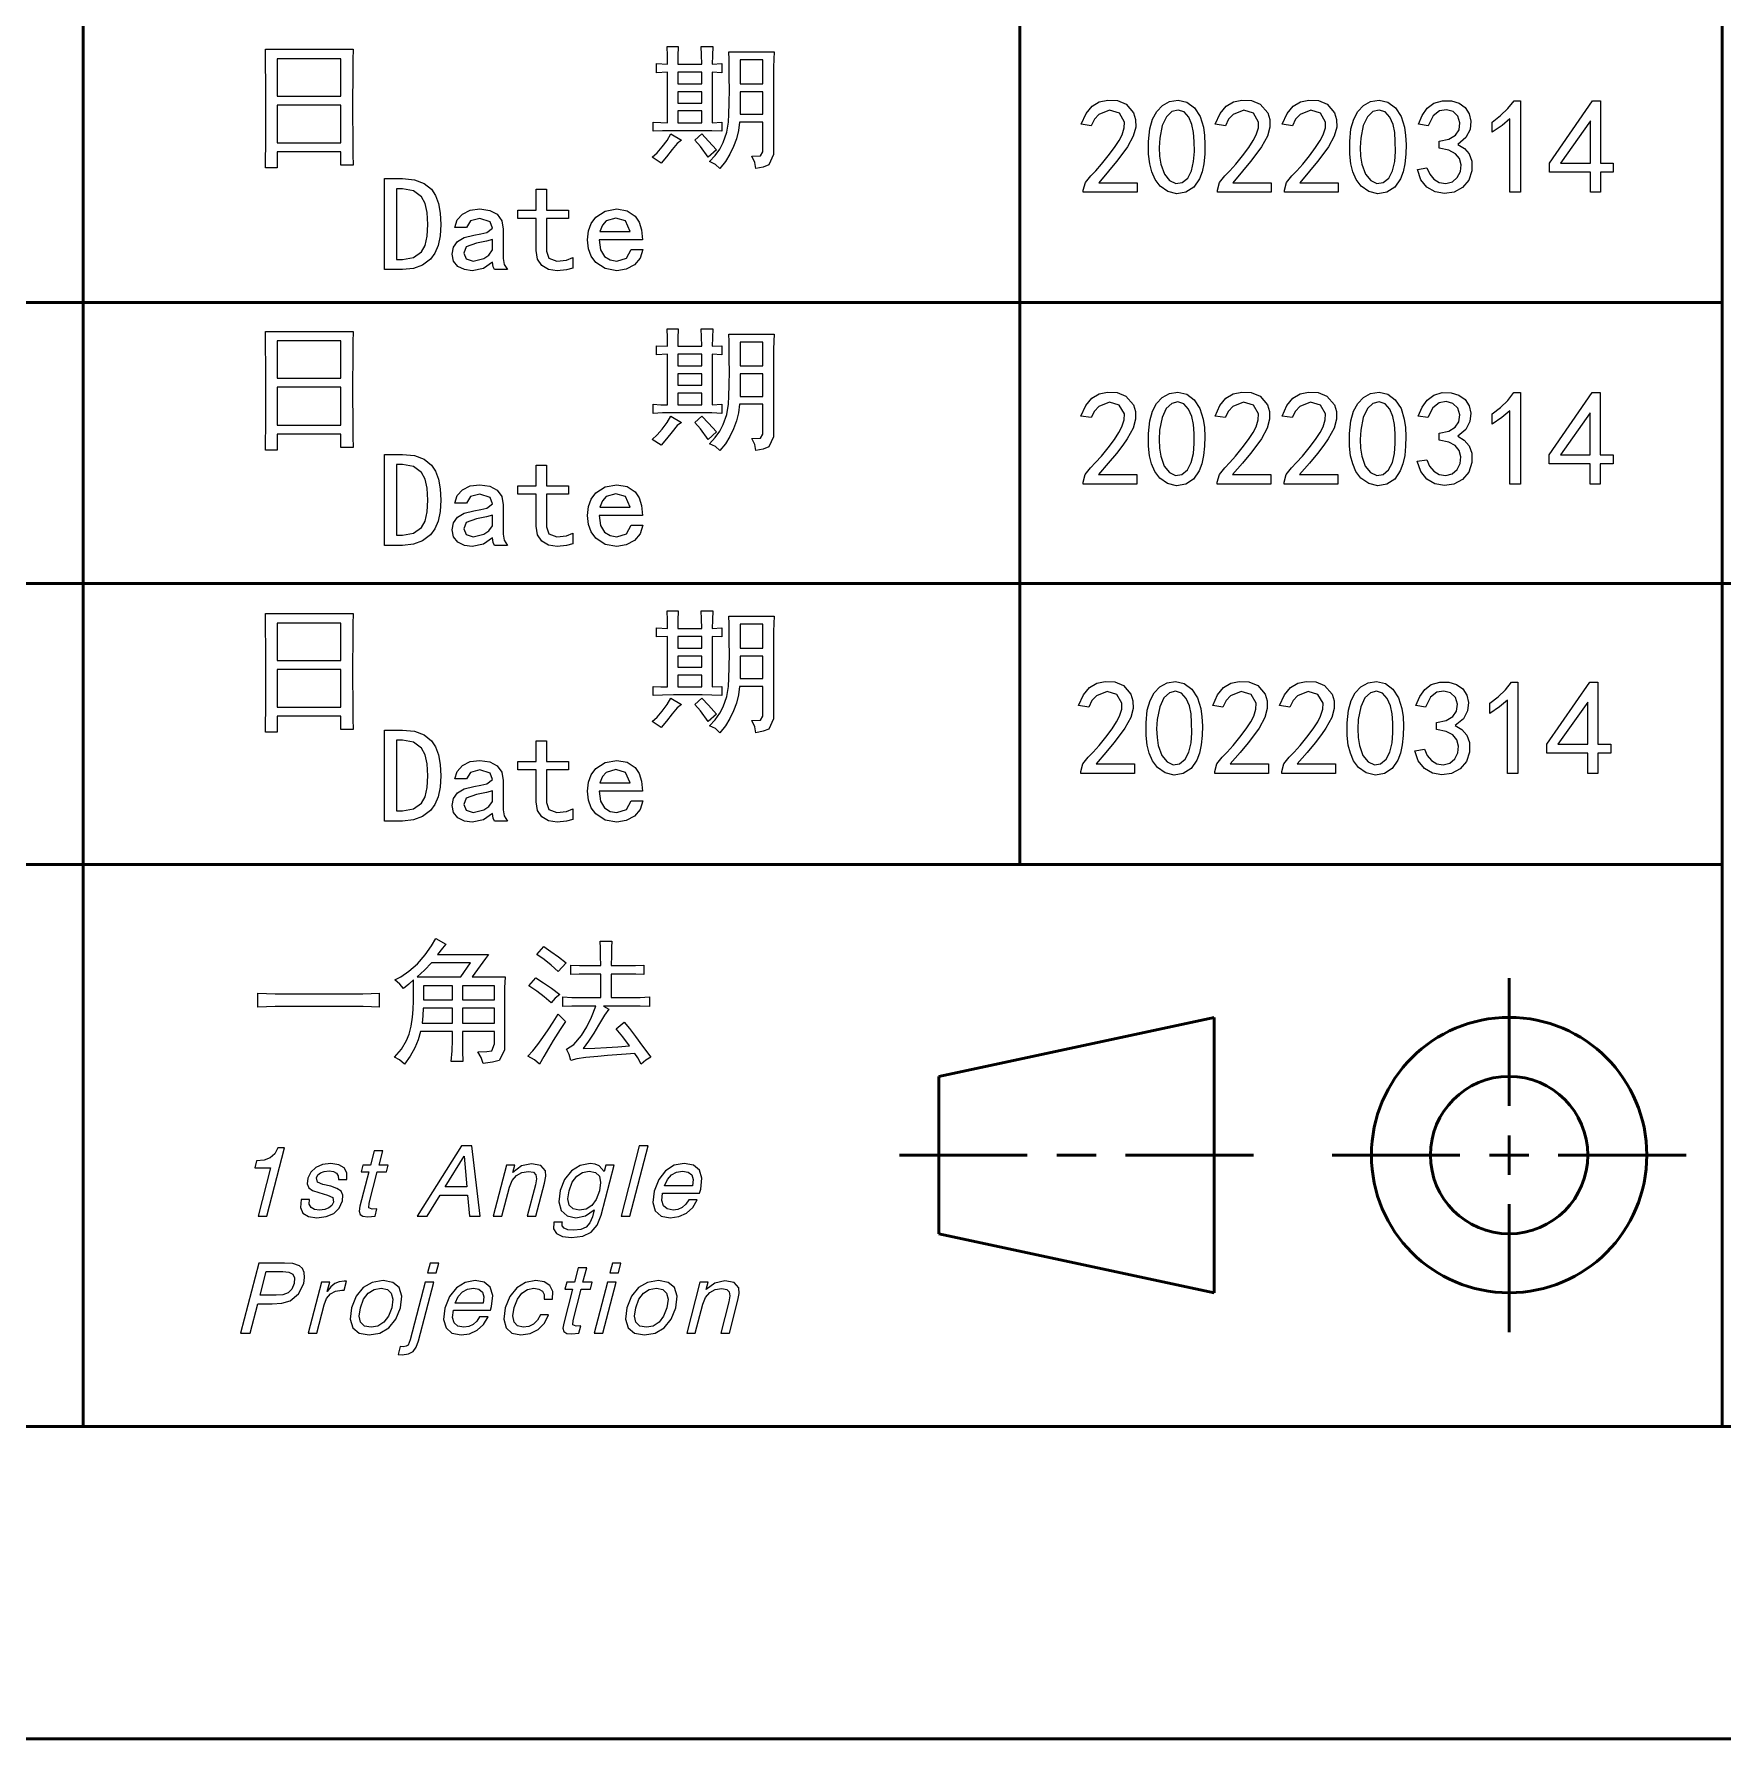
# Model space of a CAD drawing. Extents: x 0 to 1189, y 0 to 841.
# Drawn here: x 956.9 to 1011, y 0 to 54.6 of the extents above; entities that cross this region are included whole.
import ezdxf

# ---------------------------------------------------------------- set-up
doc = ezdxf.new("R2010")
doc.units = 0

msp = doc.modelspace()

# ---------------------------------------------------------------- linework, layer by layer
at = {"color": 7, "lineweight": 50}
for p, q in [((958.502, 10), (958.502, 73)), ((988.502, 73), (988.502, 28)), ((1011.002, 10), (1011.002, 73)), ((1011.002, 46), (909, 46)), ((1101, 37), (909, 37)), ((1011.002, 28), (909, 28)), ((1004.174, 20.273), (1004.174, 24.368)), ((985.904, 21.218), (994.724, 23.108)), ((994.724, 14.288), (994.724, 23.108)), ((985.904, 16.178), (985.904, 21.218)), ((1004.174, 18.068), (1004.174, 19.328)), ((984.644, 18.698), (988.739, 18.698)), ((989.684, 18.698), (990.944, 18.698)), ((991.889, 18.698), (995.984, 18.698)), ((998.504, 18.698), (1002.599, 18.698)), ((1003.544, 18.698), (1004.804, 18.698)), ((1005.749, 18.698), (1009.844, 18.698)), ((1004.174, 13.028), (1004.174, 17.123)), ((985.904, 16.178), (994.724, 14.288)), ((1179, 10), (30, 10)), ((909, 10), (1179, 10)), ((1189, 0), (0, 0))]:
    msp.add_line(p, q, dxfattribs=at)
at = {"color": 7, "lineweight": 25}
for points in [[(967.146, 54.114), (967.14, 53.772), (967.135, 53.416), (967.132, 53.044), (967.13, 52.657), (967.129, 52.256), (967.13, 51.854), (967.132, 51.468), (967.135, 51.096), (967.14, 50.74), (967.146, 50.398), (966.754, 50.398), (966.754, 50.824), (964.709, 50.824), (964.709, 50.313), (964.334, 50.313), (964.34, 50.637), (964.345, 50.984), (964.348, 51.352), (964.35, 51.742), (964.351, 52.154), (964.35, 52.502), (964.349, 52.841), (964.347, 53.172), (964.343, 53.495), (964.339, 53.808), (964.334, 54.114)], [(977.219, 53.637), (977.215, 53.905), (977.202, 54.199), (977.56, 54.199), (977.548, 53.888), (977.543, 53.637), (978.31, 53.637), (978.306, 53.939), (978.293, 54.199), (978.668, 54.199), (978.656, 53.914), (978.651, 53.637), (978.958, 53.654), (978.958, 53.364), (978.651, 53.381), (978.651, 51.762), (978.958, 51.779), (978.958, 51.489), (978.638, 51.502), (978.327, 51.506), (977.407, 51.506), (977.058, 51.502), (976.759, 51.489), (976.759, 51.779), (977.002, 51.766), (977.219, 51.762), (977.219, 53.381), (976.862, 53.364), (976.862, 53.654)], [(966.754, 52.614), (966.754, 53.807), (964.709, 53.807), (964.709, 52.614)], [(979.913, 50.688), (980.198, 50.696), (980.271, 50.824), (980.271, 51.779), (979.521, 51.779), (979.485, 51.51), (979.422, 51.248), (979.333, 50.995), (979.216, 50.75), (979.068, 50.517), (978.89, 50.296), (978.749, 50.428), (978.566, 50.517), (978.743, 50.714), (978.888, 50.919), (979.001, 51.131), (979.116, 51.455), (979.171, 51.779), (979.185, 52.04), (979.194, 52.392), (979.197, 52.835), (979.196, 53.191), (979.192, 53.509), (979.187, 53.788), (979.18, 54.029), (980.629, 54.029), (980.619, 53.798), (980.613, 53.536), (980.612, 53.245), (980.612, 50.739), (980.458, 50.415), (980.279, 50.343), (980.049, 50.296), (980.015, 50.487)], [(980.271, 53.006), (980.271, 53.773), (979.538, 53.773), (979.538, 53.006)], [(978.31, 53.006), (978.31, 53.381), (977.543, 53.381), (977.543, 53.006)], [(978.31, 52.392), (978.31, 52.75), (977.543, 52.75), (977.543, 52.392)], [(980.271, 52.034), (980.271, 52.75), (979.538, 52.75), (979.538, 52.034)], [(990.534, 49.602), (990.602, 49.845), (990.772, 50.062), (990.933, 50.224), (991.121, 50.437), (991.335, 50.702), (991.536, 50.97), (991.683, 51.194), (991.778, 51.375), (991.848, 51.596), (991.855, 51.784), (991.693, 52.065), (991.377, 52.159), (991.037, 52.023), (990.894, 51.873), (990.789, 51.665), (990.466, 51.716), (990.621, 52.055), (990.815, 52.287), (991.047, 52.425), (991.318, 52.483), (991.625, 52.474), (991.906, 52.355), (992.145, 52.074), (992.208, 51.867), (992.213, 51.622), (992.134, 51.332), (991.948, 50.991), (991.801, 50.782), (991.599, 50.52), (991.341, 50.207), (991.028, 49.841), (992.255, 49.841), (992.255, 49.534), (990.534, 49.534)], [(992.627, 51.161), (992.667, 51.567), (992.755, 51.878), (992.889, 52.118), (993.07, 52.312), (993.298, 52.44), (993.573, 52.483), (993.852, 52.421), (994.093, 52.236), (994.276, 51.957), (994.383, 51.614), (994.418, 51.351), (994.432, 51.064), (994.425, 50.753), (994.395, 50.449), (994.338, 50.185), (994.255, 49.96), (994.074, 49.7), (993.82, 49.534), (993.53, 49.481), (993.241, 49.56), (992.993, 49.728), (992.831, 49.943), (992.729, 50.188), (992.661, 50.446), (992.627, 50.757)], [(994.83, 49.602), (994.898, 49.845), (995.068, 50.062), (995.229, 50.224), (995.417, 50.437), (995.631, 50.702), (995.832, 50.97), (995.979, 51.194), (996.074, 51.375), (996.144, 51.596), (996.151, 51.784), (995.989, 52.065), (995.674, 52.159), (995.333, 52.023), (995.19, 51.873), (995.086, 51.665), (994.762, 51.716), (994.917, 52.055), (995.111, 52.287), (995.343, 52.425), (995.614, 52.483), (995.921, 52.474), (996.202, 52.355), (996.441, 52.074), (996.505, 51.867), (996.509, 51.622), (996.43, 51.332), (996.245, 50.991), (996.098, 50.782), (995.895, 50.52), (995.637, 50.207), (995.324, 49.841), (996.551, 49.841), (996.551, 49.534), (994.83, 49.534)], [(996.974, 49.602), (997.042, 49.845), (997.213, 50.062), (997.374, 50.224), (997.561, 50.437), (997.775, 50.702), (997.976, 50.97), (998.124, 51.194), (998.219, 51.375), (998.289, 51.596), (998.295, 51.784), (998.133, 52.065), (997.818, 52.159), (997.477, 52.023), (997.334, 51.873), (997.23, 51.665), (996.906, 51.716), (997.062, 52.055), (997.255, 52.287), (997.488, 52.425), (997.758, 52.483), (998.065, 52.474), (998.346, 52.355), (998.585, 52.074), (998.649, 51.867), (998.653, 51.622), (998.574, 51.332), (998.389, 50.991), (998.242, 50.782), (998.039, 50.52), (997.782, 50.207), (997.469, 49.841), (998.696, 49.841), (998.696, 49.534), (996.974, 49.534)], [(999.067, 51.161), (999.108, 51.567), (999.195, 51.878), (999.329, 52.118), (999.51, 52.312), (999.739, 52.44), (1000.013, 52.483), (1000.292, 52.421), (1000.533, 52.236), (1000.716, 51.957), (1000.823, 51.614), (1000.858, 51.351), (1000.872, 51.064), (1000.866, 50.753), (1000.835, 50.449), (1000.779, 50.185), (1000.695, 49.96), (1000.514, 49.7), (1000.26, 49.534), (999.971, 49.481), (999.681, 49.56), (999.434, 49.728), (999.272, 49.943), (999.17, 50.188), (999.101, 50.446), (999.067, 50.757)], [(1001.236, 50.267), (1001.543, 50.318), (1001.633, 50.116), (1001.765, 49.952), (1001.937, 49.845), (1002.148, 49.815), (1002.355, 49.866), (1002.515, 50.003), (1002.613, 50.194), (1002.634, 50.412), (1002.581, 50.616), (1002.455, 50.77), (1002.244, 50.878), (1001.935, 50.949), (1001.935, 51.17), (1002.244, 51.234), (1002.455, 51.358), (1002.572, 51.535), (1002.6, 51.758), (1002.536, 51.971), (1002.378, 52.116), (1002.167, 52.178), (1001.944, 52.142), (1001.737, 51.98), (1001.577, 51.665), (1001.27, 51.716), (1001.392, 51.997), (1001.552, 52.227), (1001.763, 52.389), (1002.037, 52.466), (1002.325, 52.464), (1002.574, 52.389), (1002.77, 52.248), (1002.898, 52.048), (1002.951, 51.807), (1002.924, 51.545), (1002.792, 51.29), (1002.532, 51.068), (1002.743, 50.94), (1002.898, 50.761), (1002.983, 50.525), (1002.983, 50.224), (1002.888, 49.924), (1002.685, 49.687), (1002.412, 49.536), (1002.106, 49.491), (1001.803, 49.547), (1001.543, 49.696), (1001.347, 49.937)], [(1004.199, 51.886), (1003.947, 51.669), (1003.636, 51.46), (1003.636, 51.784), (1003.903, 51.989), (1004.136, 52.216), (1004.335, 52.466), (1004.54, 52.466), (1004.54, 49.534), (1004.199, 49.534)], [(1006.776, 50.182), (1005.464, 50.182), (1005.464, 50.471), (1006.844, 52.466), (1007.1, 52.466), (1007.1, 50.471), (1007.509, 50.471), (1007.509, 50.182), (1007.1, 50.182), (1007.1, 49.534), (1006.776, 49.534)], [(966.754, 51.114), (966.754, 52.324), (964.709, 52.324), (964.709, 51.114)], [(978.31, 51.762), (978.31, 52.137), (977.543, 52.137), (977.543, 51.762)], [(992.985, 51.264), (992.966, 50.963), (992.977, 50.685), (993.019, 50.429), (993.132, 50.116), (993.3, 49.909), (993.498, 49.817), (993.701, 49.849), (993.878, 49.99), (993.999, 50.224), (994.069, 50.518), (994.093, 50.838), (994.086, 51.155), (994.067, 51.443), (994.016, 51.703), (993.914, 51.937), (993.765, 52.106), (993.573, 52.167), (993.373, 52.118), (993.198, 51.954), (993.064, 51.671)], [(999.425, 51.264), (999.406, 50.963), (999.418, 50.685), (999.459, 50.429), (999.572, 50.116), (999.741, 49.909), (999.939, 49.817), (1000.141, 49.849), (1000.318, 49.99), (1000.44, 50.224), (1000.51, 50.518), (1000.533, 50.838), (1000.527, 51.155), (1000.508, 51.443), (1000.457, 51.703), (1000.354, 51.937), (1000.205, 52.106), (1000.013, 52.167), (999.813, 52.118), (999.638, 51.954), (999.504, 51.671)], [(977.663, 51.199), (977.528, 51.099), (977.364, 50.901), (977.188, 50.669), (977.015, 50.466), (976.725, 50.654), (976.883, 50.796), (977.049, 50.986), (977.202, 51.197), (977.322, 51.404)], [(978.515, 50.654), (978.272, 50.995), (978.089, 51.199), (978.31, 51.404), (978.532, 51.174), (978.788, 50.892)], [(1006.776, 50.471), (1006.776, 51.818), (1005.821, 50.471)], [(969.952, 48.504), (969.932, 48.14), (969.869, 47.833), (969.765, 47.582), (969.62, 47.387), (969.373, 47.203), (969.075, 47.092), (968.725, 47.055), (968.146, 47.055), (968.146, 49.97), (968.725, 49.97), (969.109, 49.932), (969.418, 49.818), (969.654, 49.629), (969.785, 49.431), (969.878, 49.177), (969.934, 48.868)], [(969.543, 48.504), (969.521, 48.883), (969.452, 49.178), (969.339, 49.39), (969.083, 49.582), (968.725, 49.646), (968.538, 49.646), (968.538, 47.379), (968.725, 47.379), (969.083, 47.441), (969.339, 47.626), (969.452, 47.833), (969.521, 48.126)], [(974.18, 47.106), (973.984, 47.046), (973.686, 47.021), (973.409, 47.063), (973.192, 47.191), (973.051, 47.396), (973.004, 47.668), (973.004, 48.691), (972.425, 48.691), (972.425, 48.964), (973.004, 48.964), (973.004, 49.629), (973.345, 49.629), (973.345, 48.964), (974.044, 48.964), (974.044, 48.691), (973.345, 48.691), (973.345, 47.651), (973.413, 47.421), (973.669, 47.328), (973.976, 47.362), (974.18, 47.447)], [(972.087, 47.055), (971.678, 47.055), (971.627, 47.149), (971.61, 47.293), (971.32, 47.089), (970.962, 47.021), (970.711, 47.055), (970.502, 47.157), (970.361, 47.323), (970.314, 47.549), (970.357, 47.779), (970.485, 47.958), (970.702, 48.086), (971.013, 48.163), (971.237, 48.201), (971.431, 48.248), (971.61, 48.384), (971.533, 48.589), (971.201, 48.691), (970.903, 48.615), (970.775, 48.401), (970.4, 48.401), (970.479, 48.646), (970.647, 48.836), (970.892, 48.958), (971.201, 48.998), (971.529, 48.955), (971.763, 48.828), (971.904, 48.623), (971.951, 48.35), (971.951, 47.413), (971.985, 47.225)], [(976.429, 47.703), (976.344, 47.426), (976.156, 47.208), (975.896, 47.068), (975.594, 47.021), (975.221, 47.087), (974.92, 47.285), (974.774, 47.483), (974.686, 47.724), (974.656, 48.009), (974.686, 48.294), (974.774, 48.536), (974.92, 48.734), (975.221, 48.932), (975.594, 48.998), (975.92, 48.941), (976.182, 48.768), (976.31, 48.581), (976.386, 48.329), (976.412, 48.009), (975.031, 48.009), (975.072, 47.69), (975.193, 47.481), (975.374, 47.366), (975.594, 47.328), (975.901, 47.421), (976.054, 47.703)], [(976.02, 48.282), (975.866, 48.615), (975.56, 48.708), (975.253, 48.615), (975.134, 48.485), (975.048, 48.282)], [(971.61, 47.686), (971.61, 48.026), (971.414, 47.967), (971.099, 47.907), (970.766, 47.788), (970.689, 47.583), (970.766, 47.404), (970.996, 47.328), (971.329, 47.413), (971.488, 47.524)], [(967.146, 45.078), (967.14, 44.736), (967.135, 44.38), (967.132, 44.008), (967.13, 43.622), (967.129, 43.22), (967.13, 42.818), (967.132, 42.432), (967.135, 42.06), (967.14, 41.704), (967.146, 41.362), (966.754, 41.362), (966.754, 41.788), (964.709, 41.788), (964.709, 41.277), (964.334, 41.277), (964.34, 41.601), (964.345, 41.948), (964.348, 42.316), (964.35, 42.706), (964.351, 43.118), (964.35, 43.466), (964.349, 43.805), (964.347, 44.136), (964.343, 44.459), (964.339, 44.772), (964.334, 45.078)], [(977.219, 44.601), (977.215, 44.869), (977.202, 45.163), (977.56, 45.163), (977.548, 44.852), (977.543, 44.601), (978.31, 44.601), (978.306, 44.903), (978.293, 45.163), (978.668, 45.163), (978.656, 44.878), (978.651, 44.601), (978.958, 44.618), (978.958, 44.328), (978.651, 44.345), (978.651, 42.726), (978.958, 42.743), (978.958, 42.453), (978.638, 42.466), (978.327, 42.47), (977.407, 42.47), (977.058, 42.466), (976.759, 42.453), (976.759, 42.743), (977.002, 42.73), (977.219, 42.726), (977.219, 44.345), (976.862, 44.328), (976.862, 44.618)], [(979.913, 41.652), (980.198, 41.66), (980.271, 41.788), (980.271, 42.743), (979.521, 42.743), (979.485, 42.474), (979.422, 42.212), (979.333, 41.959), (979.216, 41.714), (979.068, 41.481), (978.89, 41.26), (978.749, 41.392), (978.566, 41.481), (978.743, 41.678), (978.888, 41.883), (979.001, 42.095), (979.116, 42.419), (979.171, 42.743), (979.185, 43.004), (979.194, 43.356), (979.197, 43.799), (979.196, 44.155), (979.192, 44.473), (979.187, 44.752), (979.18, 44.993), (980.629, 44.993), (980.619, 44.762), (980.613, 44.5), (980.612, 44.209), (980.612, 41.703), (980.458, 41.379), (980.279, 41.307), (980.049, 41.26), (980.015, 41.451)], [(966.754, 43.578), (966.754, 44.771), (964.709, 44.771), (964.709, 43.578)], [(978.31, 43.97), (978.31, 44.345), (977.543, 44.345), (977.543, 43.97)], [(980.271, 43.97), (980.271, 44.737), (979.538, 44.737), (979.538, 43.97)], [(978.31, 43.356), (978.31, 43.714), (977.543, 43.714), (977.543, 43.356)], [(980.271, 42.998), (980.271, 43.714), (979.538, 43.714), (979.538, 42.998)], [(966.754, 42.078), (966.754, 43.288), (964.709, 43.288), (964.709, 42.078)], [(978.31, 42.726), (978.31, 43.101), (977.543, 43.101), (977.543, 42.726)], [(990.528, 40.252), (990.596, 40.495), (990.766, 40.712), (990.927, 40.874), (991.115, 41.087), (991.329, 41.351), (991.53, 41.619), (991.677, 41.844), (991.772, 42.025), (991.842, 42.246), (991.849, 42.434), (991.687, 42.715), (991.372, 42.809), (991.031, 42.673), (990.888, 42.523), (990.784, 42.315), (990.46, 42.366), (990.615, 42.704), (990.809, 42.937), (991.041, 43.075), (991.312, 43.133), (991.619, 43.124), (991.9, 43.005), (992.139, 42.724), (992.203, 42.517), (992.207, 42.272), (992.128, 41.982), (991.943, 41.641), (991.796, 41.432), (991.593, 41.17), (991.335, 40.857), (991.022, 40.491), (992.249, 40.491), (992.249, 40.184), (990.528, 40.184)], [(992.621, 41.811), (992.661, 42.216), (992.749, 42.528), (992.883, 42.768), (993.064, 42.962), (993.292, 43.09), (993.567, 43.133), (993.846, 43.071), (994.087, 42.886), (994.27, 42.606), (994.377, 42.263), (994.412, 42.001), (994.426, 41.714), (994.419, 41.403), (994.389, 41.099), (994.332, 40.834), (994.249, 40.61), (994.068, 40.35), (993.814, 40.184), (993.524, 40.131), (993.235, 40.209), (992.987, 40.378), (992.826, 40.593), (992.723, 40.838), (992.655, 41.096), (992.621, 41.407)], [(992.979, 41.914), (992.96, 41.613), (992.971, 41.334), (993.013, 41.079), (993.126, 40.766), (993.294, 40.559), (993.492, 40.467), (993.695, 40.499), (993.872, 40.64), (993.993, 40.874), (994.063, 41.168), (994.087, 41.488), (994.081, 41.805), (994.061, 42.093), (994.01, 42.353), (993.908, 42.587), (993.759, 42.756), (993.567, 42.817), (993.367, 42.768), (993.192, 42.604), (993.058, 42.321)], [(994.824, 40.252), (994.892, 40.495), (995.063, 40.712), (995.224, 40.874), (995.411, 41.087), (995.625, 41.351), (995.826, 41.619), (995.974, 41.844), (996.068, 42.025), (996.139, 42.246), (996.145, 42.434), (995.983, 42.715), (995.668, 42.809), (995.327, 42.673), (995.184, 42.523), (995.08, 42.315), (994.756, 42.366), (994.911, 42.704), (995.105, 42.937), (995.337, 43.075), (995.608, 43.133), (995.915, 43.124), (996.196, 43.005), (996.435, 42.724), (996.499, 42.517), (996.503, 42.272), (996.424, 41.982), (996.239, 41.641), (996.092, 41.432), (995.889, 41.17), (995.632, 40.857), (995.318, 40.491), (996.546, 40.491), (996.546, 40.184), (994.824, 40.184)], [(996.968, 40.252), (997.036, 40.495), (997.207, 40.712), (997.368, 40.874), (997.555, 41.087), (997.769, 41.351), (997.97, 41.619), (998.118, 41.844), (998.213, 42.025), (998.283, 42.246), (998.289, 42.434), (998.127, 42.715), (997.812, 42.809), (997.471, 42.673), (997.328, 42.523), (997.224, 42.315), (996.9, 42.366), (997.056, 42.704), (997.25, 42.937), (997.482, 43.075), (997.752, 43.133), (998.059, 43.124), (998.34, 43.005), (998.579, 42.724), (998.643, 42.517), (998.647, 42.272), (998.568, 41.982), (998.383, 41.641), (998.236, 41.432), (998.034, 41.17), (997.776, 40.857), (997.463, 40.491), (998.69, 40.491), (998.69, 40.184), (996.968, 40.184)], [(999.061, 41.811), (999.102, 42.216), (999.189, 42.528), (999.324, 42.768), (999.505, 42.962), (999.733, 43.09), (1000.008, 43.133), (1000.287, 43.071), (1000.527, 42.886), (1000.711, 42.606), (1000.817, 42.263), (1000.852, 42.001), (1000.866, 41.714), (1000.86, 41.403), (1000.829, 41.099), (1000.773, 40.834), (1000.689, 40.61), (1000.508, 40.35), (1000.255, 40.184), (999.965, 40.131), (999.675, 40.209), (999.428, 40.378), (999.266, 40.593), (999.164, 40.838), (999.096, 41.096), (999.061, 41.407)], [(999.419, 41.914), (999.401, 41.613), (999.412, 41.334), (999.454, 41.079), (999.566, 40.766), (999.735, 40.559), (999.933, 40.467), (1000.135, 40.499), (1000.312, 40.64), (1000.434, 40.874), (1000.504, 41.168), (1000.527, 41.488), (1000.521, 41.805), (1000.502, 42.093), (1000.451, 42.353), (1000.348, 42.587), (1000.199, 42.756), (1000.008, 42.817), (999.807, 42.768), (999.633, 42.604), (999.498, 42.321)], [(1001.23, 40.917), (1001.537, 40.968), (1001.627, 40.766), (1001.759, 40.601), (1001.931, 40.495), (1002.142, 40.465), (1002.349, 40.516), (1002.509, 40.653), (1002.607, 40.844), (1002.628, 41.062), (1002.575, 41.266), (1002.449, 41.42), (1002.238, 41.528), (1001.929, 41.599), (1001.929, 41.82), (1002.238, 41.884), (1002.449, 42.008), (1002.566, 42.185), (1002.594, 42.408), (1002.53, 42.621), (1002.372, 42.766), (1002.161, 42.828), (1001.938, 42.792), (1001.731, 42.63), (1001.571, 42.315), (1001.264, 42.366), (1001.386, 42.647), (1001.546, 42.877), (1001.757, 43.039), (1002.031, 43.116), (1002.319, 43.114), (1002.568, 43.039), (1002.764, 42.898), (1002.892, 42.698), (1002.946, 42.457), (1002.918, 42.195), (1002.786, 41.94), (1002.526, 41.718), (1002.737, 41.59), (1002.892, 41.411), (1002.977, 41.175), (1002.977, 40.874), (1002.882, 40.574), (1002.679, 40.337), (1002.406, 40.186), (1002.1, 40.141), (1001.797, 40.197), (1001.537, 40.346), (1001.341, 40.587)], [(1004.193, 42.536), (1003.941, 42.319), (1003.63, 42.11), (1003.63, 42.434), (1003.897, 42.638), (1004.13, 42.866), (1004.329, 43.116), (1004.534, 43.116), (1004.534, 40.184), (1004.193, 40.184)], [(1006.77, 40.832), (1005.458, 40.832), (1005.458, 41.121), (1006.838, 43.116), (1007.094, 43.116), (1007.094, 41.121), (1007.503, 41.121), (1007.503, 40.832), (1007.094, 40.832), (1007.094, 40.184), (1006.77, 40.184)], [(977.663, 42.163), (977.528, 42.063), (977.364, 41.865), (977.188, 41.633), (977.015, 41.43), (976.725, 41.618), (976.883, 41.76), (977.049, 41.95), (977.202, 42.161), (977.322, 42.368)], [(978.515, 41.618), (978.272, 41.959), (978.089, 42.163), (978.31, 42.368), (978.532, 42.138), (978.788, 41.856)], [(1006.77, 41.121), (1006.77, 42.468), (1005.816, 41.121)], [(969.952, 39.674), (969.932, 39.311), (969.869, 39.003), (969.765, 38.752), (969.62, 38.558), (969.373, 38.373), (969.075, 38.262), (968.725, 38.226), (968.146, 38.226), (968.146, 41.14), (968.725, 41.14), (969.109, 41.102), (969.418, 40.989), (969.654, 40.799), (969.785, 40.601), (969.878, 40.348), (969.934, 40.039)], [(969.543, 39.674), (969.521, 40.053), (969.452, 40.349), (969.339, 40.561), (969.083, 40.753), (968.725, 40.816), (968.538, 40.816), (968.538, 38.549), (968.725, 38.549), (969.083, 38.611), (969.339, 38.797), (969.452, 39.004), (969.521, 39.297)], [(974.18, 38.277), (973.984, 38.217), (973.686, 38.191), (973.409, 38.234), (973.192, 38.362), (973.051, 38.566), (973.004, 38.839), (973.004, 39.862), (972.425, 39.862), (972.425, 40.135), (973.004, 40.135), (973.004, 40.799), (973.345, 40.799), (973.345, 40.135), (974.044, 40.135), (974.044, 39.862), (973.345, 39.862), (973.345, 38.822), (973.413, 38.592), (973.669, 38.498), (973.976, 38.532), (974.18, 38.618)], [(972.087, 38.226), (971.678, 38.226), (971.627, 38.319), (971.61, 38.464), (971.32, 38.26), (970.962, 38.191), (970.711, 38.226), (970.502, 38.328), (970.361, 38.494), (970.314, 38.72), (970.357, 38.95), (970.485, 39.129), (970.702, 39.257), (971.013, 39.334), (971.237, 39.372), (971.431, 39.419), (971.61, 39.555), (971.533, 39.76), (971.201, 39.862), (970.903, 39.785), (970.775, 39.572), (970.4, 39.572), (970.479, 39.817), (970.647, 40.007), (970.892, 40.128), (971.201, 40.169), (971.529, 40.126), (971.763, 39.998), (971.904, 39.794), (971.951, 39.521), (971.951, 38.584), (971.985, 38.396)], [(976.429, 38.873), (976.344, 38.596), (976.156, 38.379), (975.896, 38.238), (975.594, 38.191), (975.221, 38.258), (974.92, 38.456), (974.774, 38.654), (974.686, 38.895), (974.656, 39.18), (974.686, 39.465), (974.774, 39.707), (974.92, 39.905), (975.221, 40.103), (975.594, 40.169), (975.92, 40.111), (976.182, 39.939), (976.31, 39.752), (976.386, 39.499), (976.412, 39.18), (975.031, 39.18), (975.072, 38.861), (975.193, 38.652), (975.374, 38.537), (975.594, 38.498), (975.901, 38.592), (976.054, 38.873)], [(976.02, 39.453), (975.866, 39.785), (975.56, 39.879), (975.253, 39.785), (975.134, 39.655), (975.048, 39.453)], [(971.61, 38.856), (971.61, 39.197), (971.414, 39.137), (971.099, 39.078), (970.766, 38.959), (970.689, 38.754), (970.766, 38.575), (970.996, 38.498), (971.329, 38.584), (971.488, 38.694)], [(967.146, 36.042), (967.14, 35.7), (967.135, 35.344), (967.132, 34.972), (967.13, 34.586), (967.129, 34.184), (967.13, 33.782), (967.132, 33.396), (967.135, 33.024), (967.14, 32.668), (967.146, 32.326), (966.754, 32.326), (966.754, 32.752), (964.709, 32.752), (964.709, 32.241), (964.334, 32.241), (964.34, 32.565), (964.345, 32.912), (964.348, 33.28), (964.35, 33.67), (964.351, 34.082), (964.35, 34.43), (964.349, 34.769), (964.347, 35.1), (964.343, 35.423), (964.339, 35.737), (964.334, 36.042)], [(977.219, 35.565), (977.215, 35.833), (977.202, 36.127), (977.56, 36.127), (977.548, 35.816), (977.543, 35.565), (978.31, 35.565), (978.306, 35.867), (978.293, 36.127), (978.668, 36.127), (978.656, 35.842), (978.651, 35.565), (978.958, 35.582), (978.958, 35.292), (978.651, 35.309), (978.651, 33.69), (978.958, 33.707), (978.958, 33.417), (978.638, 33.43), (978.327, 33.434), (977.407, 33.434), (977.058, 33.43), (976.759, 33.417), (976.759, 33.707), (977.002, 33.694), (977.219, 33.69), (977.219, 35.309), (976.862, 35.292), (976.862, 35.582)], [(966.754, 34.542), (966.754, 35.735), (964.709, 35.735), (964.709, 34.542)], [(979.913, 32.616), (980.198, 32.624), (980.271, 32.752), (980.271, 33.707), (979.521, 33.707), (979.485, 33.438), (979.422, 33.176), (979.333, 32.923), (979.216, 32.678), (979.068, 32.445), (978.89, 32.224), (978.749, 32.356), (978.566, 32.445), (978.743, 32.642), (978.888, 32.847), (979.001, 33.059), (979.116, 33.383), (979.171, 33.707), (979.185, 33.968), (979.194, 34.32), (979.197, 34.764), (979.196, 35.119), (979.192, 35.437), (979.187, 35.716), (979.18, 35.957), (980.629, 35.957), (980.619, 35.726), (980.613, 35.464), (980.612, 35.173), (980.612, 32.667), (980.458, 32.343), (980.279, 32.271), (980.049, 32.224), (980.015, 32.416)], [(980.271, 34.934), (980.271, 35.701), (979.538, 35.701), (979.538, 34.934)], [(978.31, 34.934), (978.31, 35.309), (977.543, 35.309), (977.543, 34.934)], [(978.31, 34.32), (978.31, 34.678), (977.543, 34.678), (977.543, 34.32)], [(980.271, 33.962), (980.271, 34.678), (979.538, 34.678), (979.538, 33.962)], [(966.754, 33.042), (966.754, 34.252), (964.709, 34.252), (964.709, 33.042)], [(978.31, 33.69), (978.31, 34.065), (977.543, 34.065), (977.543, 33.69)], [(990.452, 30.985), (990.52, 31.228), (990.69, 31.445), (990.851, 31.607), (991.039, 31.82), (991.253, 32.085), (991.454, 32.353), (991.601, 32.577), (991.696, 32.758), (991.766, 32.979), (991.773, 33.167), (991.611, 33.448), (991.295, 33.542), (990.955, 33.406), (990.812, 33.256), (990.707, 33.048), (990.383, 33.099), (990.539, 33.438), (990.733, 33.67), (990.965, 33.808), (991.236, 33.866), (991.543, 33.857), (991.824, 33.738), (992.062, 33.457), (992.126, 33.25), (992.131, 33.005), (992.052, 32.715), (991.866, 32.374), (991.719, 32.165), (991.517, 31.903), (991.259, 31.59), (990.946, 31.224), (992.173, 31.224), (992.173, 30.917), (990.452, 30.917)], [(992.545, 32.544), (992.585, 32.95), (992.673, 33.261), (992.807, 33.501), (992.988, 33.695), (993.216, 33.823), (993.491, 33.866), (993.77, 33.804), (994.011, 33.619), (994.194, 33.34), (994.301, 32.997), (994.336, 32.734), (994.35, 32.447), (994.343, 32.136), (994.313, 31.832), (994.256, 31.568), (994.173, 31.343), (993.992, 31.083), (993.738, 30.917), (993.448, 30.864), (993.159, 30.943), (992.911, 31.111), (992.749, 31.326), (992.647, 31.571), (992.579, 31.829), (992.545, 32.14)], [(994.748, 30.985), (994.816, 31.228), (994.986, 31.445), (995.147, 31.607), (995.335, 31.82), (995.549, 32.085), (995.75, 32.353), (995.897, 32.577), (995.992, 32.758), (996.062, 32.979), (996.069, 33.167), (995.907, 33.448), (995.592, 33.542), (995.251, 33.406), (995.108, 33.256), (995.003, 33.048), (994.68, 33.099), (994.835, 33.438), (995.029, 33.67), (995.261, 33.808), (995.532, 33.866), (995.839, 33.857), (996.12, 33.738), (996.359, 33.457), (996.423, 33.25), (996.427, 33.005), (996.348, 32.715), (996.163, 32.374), (996.016, 32.165), (995.813, 31.903), (995.555, 31.59), (995.242, 31.224), (996.469, 31.224), (996.469, 30.917), (994.748, 30.917)], [(996.892, 30.985), (996.96, 31.228), (997.131, 31.445), (997.292, 31.607), (997.479, 31.82), (997.693, 32.085), (997.894, 32.353), (998.042, 32.577), (998.136, 32.758), (998.207, 32.979), (998.213, 33.167), (998.051, 33.448), (997.736, 33.542), (997.395, 33.406), (997.252, 33.256), (997.148, 33.048), (996.824, 33.099), (996.979, 33.438), (997.173, 33.67), (997.406, 33.808), (997.676, 33.866), (997.983, 33.857), (998.264, 33.738), (998.503, 33.457), (998.567, 33.25), (998.571, 33.005), (998.492, 32.715), (998.307, 32.374), (998.16, 32.165), (997.957, 31.903), (997.7, 31.59), (997.386, 31.224), (998.614, 31.224), (998.614, 30.917), (996.892, 30.917)], [(998.985, 32.544), (999.026, 32.95), (999.113, 33.261), (999.247, 33.501), (999.428, 33.695), (999.656, 33.823), (999.931, 33.866), (1000.21, 33.804), (1000.451, 33.619), (1000.634, 33.34), (1000.741, 32.997), (1000.776, 32.734), (1000.79, 32.447), (1000.784, 32.136), (1000.753, 31.832), (1000.696, 31.568), (1000.613, 31.343), (1000.432, 31.083), (1000.178, 30.917), (999.889, 30.864), (999.599, 30.943), (999.352, 31.111), (999.19, 31.326), (999.088, 31.571), (999.019, 31.829), (998.985, 32.14)], [(977.663, 33.127), (977.528, 33.027), (977.364, 32.829), (977.188, 32.597), (977.015, 32.394), (976.725, 32.582), (976.883, 32.724), (977.049, 32.914), (977.202, 33.125), (977.322, 33.332)], [(978.515, 32.582), (978.272, 32.923), (978.089, 33.127), (978.31, 33.332), (978.532, 33.102), (978.788, 32.82)], [(992.903, 32.647), (992.884, 32.346), (992.895, 32.068), (992.937, 31.812), (993.05, 31.499), (993.218, 31.292), (993.416, 31.2), (993.619, 31.232), (993.796, 31.373), (993.917, 31.607), (993.987, 31.901), (994.011, 32.221), (994.004, 32.538), (993.985, 32.826), (993.934, 33.086), (993.832, 33.32), (993.683, 33.489), (993.491, 33.551), (993.291, 33.501), (993.116, 33.337), (992.982, 33.054)], [(999.343, 32.647), (999.324, 32.346), (999.336, 32.068), (999.377, 31.812), (999.49, 31.499), (999.659, 31.292), (999.857, 31.2), (1000.059, 31.232), (1000.236, 31.373), (1000.357, 31.607), (1000.428, 31.901), (1000.451, 32.221), (1000.445, 32.538), (1000.426, 32.826), (1000.375, 33.086), (1000.272, 33.32), (1000.123, 33.489), (999.931, 33.551), (999.731, 33.501), (999.556, 33.337), (999.422, 33.054)], [(1001.154, 31.65), (1001.461, 31.701), (1001.55, 31.499), (1001.683, 31.335), (1001.855, 31.228), (1002.066, 31.198), (1002.273, 31.249), (1002.433, 31.386), (1002.531, 31.577), (1002.552, 31.795), (1002.499, 31.999), (1002.373, 32.153), (1002.162, 32.261), (1001.853, 32.332), (1001.853, 32.553), (1002.162, 32.617), (1002.373, 32.741), (1002.49, 32.918), (1002.518, 33.141), (1002.454, 33.354), (1002.296, 33.499), (1002.085, 33.561), (1001.862, 33.525), (1001.655, 33.363), (1001.495, 33.048), (1001.188, 33.099), (1001.31, 33.38), (1001.47, 33.61), (1001.68, 33.772), (1001.955, 33.849), (1002.243, 33.847), (1002.492, 33.772), (1002.688, 33.631), (1002.816, 33.431), (1002.869, 33.19), (1002.842, 32.928), (1002.71, 32.673), (1002.45, 32.451), (1002.661, 32.323), (1002.816, 32.144), (1002.901, 31.908), (1002.901, 31.607), (1002.805, 31.307), (1002.603, 31.07), (1002.33, 30.919), (1002.023, 30.874), (1001.721, 30.93), (1001.461, 31.079), (1001.265, 31.32)], [(1004.117, 33.269), (1003.865, 33.052), (1003.554, 32.843), (1003.554, 33.167), (1003.821, 33.372), (1004.054, 33.599), (1004.253, 33.849), (1004.458, 33.849), (1004.458, 30.917), (1004.117, 30.917)], [(1006.694, 31.565), (1005.381, 31.565), (1005.381, 31.854), (1006.762, 33.849), (1007.018, 33.849), (1007.018, 31.854), (1007.427, 31.854), (1007.427, 31.565), (1007.018, 31.565), (1007.018, 30.917), (1006.694, 30.917)], [(1006.694, 31.854), (1006.694, 33.201), (1005.739, 31.854)], [(969.952, 30.845), (969.932, 30.481), (969.869, 30.174), (969.765, 29.923), (969.62, 29.729), (969.373, 29.544), (969.075, 29.433), (968.725, 29.396), (968.146, 29.396), (968.146, 32.311), (968.725, 32.311), (969.109, 32.273), (969.418, 32.16), (969.654, 31.97), (969.785, 31.772), (969.878, 31.518), (969.934, 31.209)], [(969.543, 30.845), (969.521, 31.224), (969.452, 31.519), (969.339, 31.732), (969.083, 31.923), (968.725, 31.987), (968.538, 31.987), (968.538, 29.72), (968.725, 29.72), (969.083, 29.782), (969.339, 29.967), (969.452, 30.175), (969.521, 30.467)], [(974.18, 29.447), (973.984, 29.388), (973.686, 29.362), (973.409, 29.405), (973.192, 29.533), (973.051, 29.737), (973.004, 30.01), (973.004, 31.033), (972.425, 31.033), (972.425, 31.305), (973.004, 31.305), (973.004, 31.97), (973.345, 31.97), (973.345, 31.305), (974.044, 31.305), (974.044, 31.033), (973.345, 31.033), (973.345, 29.993), (973.413, 29.763), (973.669, 29.669), (973.976, 29.703), (974.18, 29.788)], [(972.087, 29.396), (971.678, 29.396), (971.627, 29.49), (971.61, 29.635), (971.32, 29.43), (970.962, 29.362), (970.711, 29.396), (970.502, 29.499), (970.361, 29.665), (970.314, 29.891), (970.357, 30.121), (970.485, 30.3), (970.702, 30.428), (971.013, 30.504), (971.237, 30.543), (971.431, 30.589), (971.61, 30.726), (971.533, 30.93), (971.201, 31.033), (970.903, 30.956), (970.775, 30.743), (970.4, 30.743), (970.479, 30.988), (970.647, 31.178), (970.892, 31.299), (971.201, 31.339), (971.529, 31.297), (971.763, 31.169), (971.904, 30.964), (971.951, 30.692), (971.951, 29.754), (971.985, 29.567)], [(976.429, 30.044), (976.344, 29.767), (976.156, 29.55), (975.896, 29.409), (975.594, 29.362), (975.221, 29.428), (974.92, 29.626), (974.774, 29.824), (974.686, 30.066), (974.656, 30.351), (974.686, 30.636), (974.774, 30.877), (974.92, 31.075), (975.221, 31.273), (975.594, 31.339), (975.92, 31.282), (976.182, 31.109), (976.31, 30.923), (976.386, 30.67), (976.412, 30.351), (975.031, 30.351), (975.072, 30.031), (975.193, 29.822), (975.374, 29.707), (975.594, 29.669), (975.901, 29.763), (976.054, 30.044)], [(976.02, 30.624), (975.866, 30.956), (975.56, 31.05), (975.253, 30.956), (975.134, 30.826), (975.048, 30.624)], [(971.61, 30.027), (971.61, 30.368), (971.414, 30.308), (971.099, 30.249), (970.766, 30.129), (970.689, 29.925), (970.766, 29.746), (970.996, 29.669), (971.329, 29.754), (971.488, 29.865)], [(970.325, 22.653), (969.302, 22.653), (969.231, 22.39), (969.123, 22.129), (968.976, 21.87), (968.79, 21.613), (968.633, 21.745), (968.467, 21.835), (968.692, 22.086), (968.859, 22.363), (968.94, 22.575), (969.003, 22.825), (969.046, 23.113), (969.067, 23.36), (969.08, 23.641), (969.084, 23.957), (969.08, 24.306), (968.931, 24.17), (968.756, 24.033), (968.646, 24.17), (968.484, 24.306), (968.671, 24.411), (968.927, 24.587), (969.204, 24.826), (969.455, 25.116), (969.66, 25.403), (969.796, 25.636), (970.12, 25.448), (970.009, 25.325), (969.847, 25.124), (971.484, 25.124), (971.387, 24.999), (971.211, 24.761), (970.955, 24.408), (972.012, 24.408), (971.999, 24.055), (971.995, 23.744), (971.995, 22.056), (971.825, 21.732), (971.611, 21.673), (971.313, 21.63), (971.245, 21.818), (971.143, 22.005), (971.424, 22.014), (971.586, 22.039), (971.671, 22.261), (971.671, 22.653), (970.648, 22.653), (970.648, 22.312), (970.653, 22.031), (970.665, 21.698), (970.29, 21.698), (970.316, 22.039), (970.325, 22.38)], [(973.252, 25.38), (973.483, 25.223), (973.721, 25.047), (973.967, 24.852), (973.712, 24.579), (973.492, 24.776), (973.265, 24.958), (973.03, 25.124)], [(976.678, 21.835), (976.524, 21.737), (976.371, 21.613), (976.26, 21.809), (976.166, 21.954), (975.888, 21.935), (975.597, 21.913), (975.295, 21.888), (974.982, 21.86), (974.602, 21.819), (974.315, 21.777), (974.121, 21.732), (974.061, 21.924), (973.984, 22.09), (974.215, 22.235), (974.462, 22.533), (974.627, 22.804), (974.78, 23.117), (974.922, 23.471), (974.445, 23.471), (974.146, 23.467), (973.865, 23.454), (973.865, 23.761), (974.151, 23.748), (974.462, 23.744), (975.075, 23.744), (975.075, 24.494), (974.683, 24.494), (974.381, 24.489), (974.121, 24.477), (974.121, 24.783), (974.394, 24.771), (974.666, 24.766), (975.075, 24.766), (975.074, 25.066), (975.068, 25.327), (975.058, 25.55), (975.433, 25.55), (975.424, 25.35), (975.418, 25.088), (975.416, 24.766), (975.928, 24.766), (976.188, 24.771), (976.456, 24.783), (976.456, 24.477), (976.196, 24.489), (975.962, 24.494), (975.416, 24.494), (975.416, 23.744), (976.03, 23.744), (976.337, 23.748), (976.644, 23.761), (976.644, 23.454), (976.337, 23.467), (976.03, 23.471), (975.161, 23.471), (975.331, 23.369), (975.199, 23.181), (975.007, 22.857), (974.854, 22.6), (974.689, 22.35), (974.513, 22.107), (974.887, 22.125), (975.259, 22.146), (975.628, 22.168), (975.996, 22.193), (975.787, 22.482), (975.57, 22.738), (975.825, 22.96), (975.994, 22.749), (976.192, 22.491), (976.42, 22.186)], [(970.597, 24.408), (970.904, 24.852), (969.66, 24.852), (969.434, 24.622), (969.2, 24.408)], [(970.325, 23.675), (970.325, 24.119), (969.404, 24.119), (969.404, 23.675)], [(971.671, 23.675), (971.671, 24.119), (970.648, 24.119), (970.648, 23.675)], [(972.996, 24.374), (973.24, 24.217), (973.496, 24.041), (973.763, 23.846), (973.618, 23.727), (973.49, 23.573), (973.267, 23.763), (973.028, 23.944), (972.774, 24.119)], [(967.174, 23.863), (967.461, 23.865), (967.728, 23.871), (967.976, 23.88), (967.976, 23.437), (967.729, 23.446), (967.468, 23.452), (967.192, 23.454), (964.942, 23.454), (964.65, 23.452), (964.366, 23.446), (964.089, 23.437), (964.089, 23.88), (964.366, 23.871), (964.65, 23.865), (964.942, 23.863)], [(970.325, 22.925), (970.325, 23.403), (969.387, 23.403), (969.378, 23.156), (969.353, 22.925)], [(971.671, 22.925), (971.671, 23.403), (970.648, 23.403), (970.648, 22.925)], [(972.74, 21.869), (972.9, 22.041), (973.062, 22.24), (973.226, 22.465), (973.39, 22.708), (973.552, 22.958), (973.712, 23.215), (973.95, 22.977), (973.776, 22.723), (973.558, 22.372), (973.403, 22.109), (973.255, 21.856), (973.115, 21.613), (972.953, 21.745)], [(964.101, 16.741), (964.386, 16.741), (964.952, 18.928), (964.739, 18.928), (964.633, 18.737), (964.487, 18.609), (964.296, 18.534), (964.052, 18.509), (963.994, 18.287), (964.501, 18.287)], [(967.659, 17.154), (967.919, 18.158), (968.213, 18.158), (968.27, 18.377), (967.976, 18.377), (968.094, 18.834), (967.818, 18.834), (967.7, 18.377), (967.456, 18.377), (967.399, 18.158), (967.644, 18.158), (967.359, 17.06), (967.334, 16.9), (967.366, 16.794), (967.46, 16.738), (967.621, 16.719), (967.847, 16.744), (967.908, 16.979), (967.758, 16.969), (967.647, 17.01)], [(969.197, 16.741), (969.513, 16.741), (969.929, 17.414), (970.814, 17.414), (970.878, 16.741), (971.21, 16.741), (970.953, 18.991), (970.615, 18.991)], [(970.091, 17.676), (970.701, 18.668), (970.792, 17.676)], [(975.731, 16.741), (976.009, 16.741), (976.591, 18.991), (976.313, 18.991)], [(965.478, 17.273), (965.457, 17.022), (965.538, 16.841), (965.713, 16.731), (965.984, 16.691), (966.285, 16.728), (966.524, 16.832), (966.7, 17.001), (966.806, 17.229), (966.821, 17.41), (966.761, 17.542), (966.628, 17.63), (966.43, 17.698), (966.18, 17.761), (966.004, 17.833), (965.976, 17.964), (966.02, 18.061), (966.104, 18.133), (966.222, 18.177), (966.373, 18.193), (966.515, 18.174), (966.617, 18.121), (966.669, 18.033), (966.672, 17.921), (966.941, 17.921), (966.942, 17.927), (966.948, 18.13), (966.861, 18.29), (966.687, 18.39), (966.434, 18.428), (966.162, 18.393), (965.946, 18.296), (965.788, 18.146), (965.698, 17.955), (965.677, 17.777), (965.729, 17.651), (965.849, 17.561), (966.042, 17.495), (966.328, 17.417), (966.497, 17.342), (966.521, 17.195), (966.465, 17.085), (966.369, 17.004), (966.236, 16.95), (966.072, 16.935), (965.905, 16.954), (965.797, 17.019), (965.74, 17.126), (965.744, 17.273)], [(972.724, 16.741), (973.002, 16.741), (973.277, 17.802), (973.32, 18.018), (973.307, 18.196), (973.153, 18.362), (972.858, 18.418), (972.536, 18.349), (972.26, 18.14), (972.321, 18.377), (972.058, 18.377), (971.635, 16.741), (971.91, 16.741), (972.152, 17.673), (972.238, 17.886), (972.375, 18.043), (972.551, 18.14), (972.766, 18.174), (972.919, 18.146), (973.002, 18.068), (973.018, 17.936), (972.985, 17.748)], [(974.869, 16.941), (974.811, 16.716), (974.733, 16.525), (974.615, 16.393), (974.444, 16.315), (974.212, 16.29), (974.026, 16.309), (973.904, 16.356), (973.843, 16.434), (973.846, 16.544), (973.848, 16.55), (973.579, 16.55), (973.575, 16.537), (973.568, 16.34), (973.664, 16.19), (973.855, 16.093), (974.143, 16.059), (974.502, 16.102), (974.773, 16.231), (974.966, 16.456), (975.092, 16.775), (975.507, 18.377), (975.241, 18.377), (975.187, 18.171), (975.022, 18.356), (974.898, 18.409), (974.738, 18.431), (974.418, 18.368), (974.138, 18.193), (973.917, 17.917), (973.775, 17.564), (973.734, 17.201), (973.813, 16.925), (973.999, 16.747), (974.284, 16.688), (974.591, 16.75)], [(974.705, 18.183), (974.908, 18.143), (975.033, 18.021), (975.072, 17.824), (975.035, 17.548), (974.934, 17.276), (974.794, 17.085), (974.61, 16.969), (974.385, 16.935), (974.193, 16.975), (974.07, 17.094), (974.024, 17.292), (974.062, 17.558), (974.162, 17.827), (974.307, 18.021), (974.488, 18.14)], [(977.898, 17.27), (977.808, 17.126), (977.69, 17.022), (977.551, 16.957), (977.393, 16.938), (977.205, 16.972), (977.084, 17.076), (977.035, 17.248), (977.06, 17.479), (978.243, 17.479), (978.278, 17.601), (978.32, 17.955), (978.24, 18.215), (978.049, 18.374), (977.754, 18.431), (977.432, 18.371), (977.155, 18.196), (976.936, 17.917), (976.789, 17.542), (976.746, 17.182), (976.823, 16.913), (977.011, 16.744), (977.303, 16.688), (977.58, 16.728), (977.822, 16.841), (978.022, 17.022), (978.17, 17.27)], [(977.12, 17.708), (977.214, 17.914), (977.346, 18.065), (977.508, 18.155), (977.7, 18.187), (977.877, 18.155), (977.99, 18.061), (978.039, 17.911), (978.018, 17.708)], [(963.541, 12.991), (963.847, 12.991), (964.093, 13.939), (964.556, 13.939), (964.866, 13.951), (965.13, 14.03), (965.401, 14.255), (965.563, 14.59), (965.589, 14.775), (965.577, 14.934), (965.52, 15.062), (965.425, 15.156), (965.211, 15.225), (964.952, 15.241), (964.123, 15.241)], [(964.163, 14.211), (964.359, 14.965), (964.894, 14.965), (965.091, 14.943), (965.216, 14.881), (965.271, 14.765), (965.253, 14.59), (965.177, 14.405), (965.06, 14.289), (964.893, 14.227), (964.677, 14.211)], [(969.532, 14.922), (969.807, 14.922), (969.89, 15.241), (969.614, 15.241)], [(974.192, 13.404), (974.452, 14.408), (974.746, 14.408), (974.803, 14.627), (974.508, 14.627), (974.627, 15.084), (974.351, 15.084), (974.233, 14.627), (973.989, 14.627), (973.932, 14.408), (974.176, 14.408), (973.892, 13.31), (973.866, 13.15), (973.898, 13.044), (973.993, 12.988), (974.154, 12.969), (974.38, 12.994), (974.441, 13.229), (974.291, 13.219), (974.18, 13.26)], [(975.368, 14.928), (975.644, 14.928), (975.725, 15.241), (975.449, 15.241)], [(965.706, 12.991), (965.981, 12.991), (966.217, 13.901), (966.297, 14.102), (966.42, 14.249), (966.584, 14.34), (966.789, 14.371), (966.854, 14.368), (966.929, 14.659), (966.858, 14.662), (966.702, 14.64), (966.562, 14.58), (966.432, 14.477), (966.319, 14.333), (966.396, 14.627), (966.13, 14.627)], [(967.098, 13.811), (967.055, 13.438), (967.137, 13.166), (967.341, 12.997), (967.658, 12.941), (968.001, 12.997), (968.289, 13.166), (968.513, 13.438), (968.665, 13.811), (968.708, 14.18), (968.622, 14.452), (968.418, 14.621), (968.105, 14.681), (967.758, 14.621), (967.47, 14.452), (967.243, 14.18)], [(967.379, 13.811), (967.48, 14.08), (967.628, 14.274), (967.815, 14.393), (968.045, 14.437), (968.244, 14.396), (968.369, 14.274), (968.416, 14.08), (968.381, 13.811), (968.276, 13.538), (968.129, 13.344), (967.941, 13.222), (967.721, 13.185), (967.515, 13.222), (967.387, 13.344), (967.34, 13.538)], [(968.59, 12.312), (968.714, 12.305), (968.914, 12.33), (969.066, 12.409), (969.17, 12.543), (969.243, 12.744), (969.731, 14.627), (969.456, 14.627), (968.978, 12.781), (968.906, 12.612), (968.843, 12.575), (968.746, 12.562), (968.656, 12.565)], [(971.196, 13.52), (971.106, 13.376), (970.988, 13.272), (970.849, 13.207), (970.691, 13.188), (970.503, 13.222), (970.383, 13.326), (970.333, 13.498), (970.359, 13.729), (971.542, 13.729), (971.576, 13.851), (971.618, 14.205), (971.538, 14.465), (971.348, 14.624), (971.052, 14.681), (970.73, 14.621), (970.453, 14.446), (970.234, 14.167), (970.087, 13.792), (970.044, 13.432), (970.121, 13.163), (970.309, 12.994), (970.601, 12.938), (970.878, 12.978), (971.12, 13.091), (971.32, 13.272), (971.469, 13.52)], [(970.418, 13.958), (970.512, 14.164), (970.645, 14.314), (970.806, 14.405), (970.999, 14.437), (971.175, 14.405), (971.289, 14.311), (971.337, 14.161), (971.316, 13.958)], [(973.263, 14.083), (973.535, 14.083), (973.542, 14.327), (973.451, 14.518), (973.266, 14.637), (972.999, 14.681), (972.67, 14.621), (972.388, 14.449), (972.166, 14.174), (972.021, 13.804), (971.973, 13.438), (972.047, 13.169), (972.231, 12.997), (972.517, 12.941), (972.819, 12.985), (973.074, 13.11), (973.273, 13.31), (973.408, 13.579), (973.145, 13.579), (973.048, 13.41), (972.926, 13.288), (972.772, 13.213), (972.594, 13.191), (972.413, 13.229), (972.304, 13.351), (972.266, 13.545), (972.308, 13.814), (972.408, 14.08), (972.549, 14.274), (972.727, 14.393), (972.935, 14.433), (973.097, 14.408), (973.208, 14.34), (973.264, 14.23)], [(974.867, 12.991), (975.142, 12.991), (975.566, 14.627), (975.29, 14.627)], [(975.914, 13.811), (975.871, 13.438), (975.954, 13.166), (976.157, 12.997), (976.475, 12.941), (976.818, 12.997), (977.106, 13.166), (977.329, 13.438), (977.482, 13.811), (977.524, 14.18), (977.438, 14.452), (977.235, 14.621), (976.922, 14.681), (976.575, 14.621), (976.287, 14.452), (976.06, 14.18)], [(976.196, 13.811), (976.297, 14.08), (976.444, 14.274), (976.631, 14.393), (976.862, 14.437), (977.061, 14.396), (977.186, 14.274), (977.233, 14.08), (977.197, 13.811), (977.092, 13.538), (976.945, 13.344), (976.757, 13.222), (976.538, 13.185), (976.332, 13.222), (976.204, 13.344), (976.157, 13.538)], [(978.919, 12.991), (979.197, 12.991), (979.472, 14.052), (979.515, 14.268), (979.502, 14.446), (979.348, 14.612), (979.052, 14.668), (978.731, 14.599), (978.455, 14.39), (978.516, 14.627), (978.253, 14.627), (977.83, 12.991), (978.105, 12.991), (978.346, 13.923), (978.433, 14.136), (978.57, 14.293), (978.746, 14.39), (978.961, 14.424), (979.113, 14.396), (979.196, 14.318), (979.212, 14.186), (979.18, 13.998)]]:
    msp.add_lwpolyline(points, close=True, dxfattribs=at)
at = {"color": 7, "lineweight": 50}
for radius in [4.41, 2.52]:
    msp.add_circle((1004.174, 18.698), radius, dxfattribs=at)

doc.saveas('drawing.dxf')
